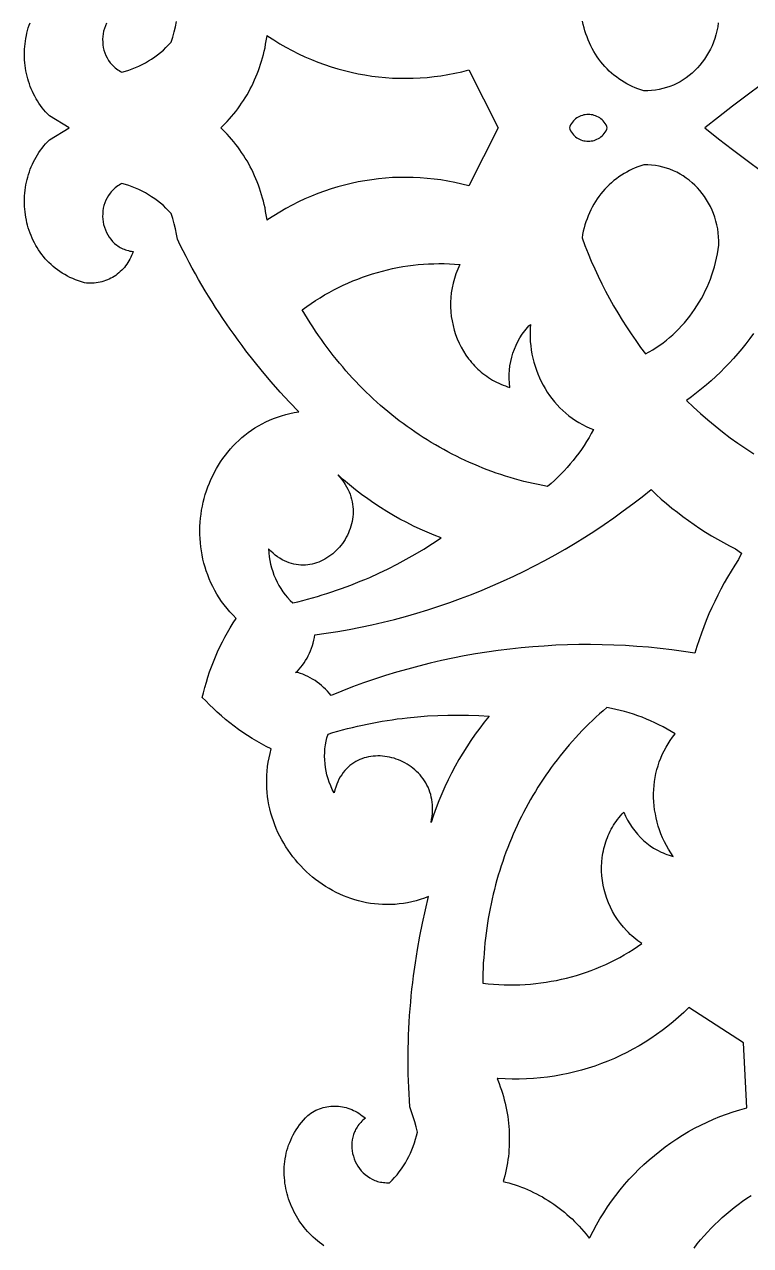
# Model space of a CAD drawing. Extents: x -261 to 261, y -261 to 261.
# Drawn here: x -261.3 to -179, y -126.8 to 11.7 of the extents above; entities that cross this region are included whole.
import ezdxf

# ---------------------------------------------------------------- set-up
doc = ezdxf.new("R2010")
doc.units = 0
doc.layers.add('COUCHE_1', color=18, linetype='CONTINUOUS')

msp = doc.modelspace()

# ---------------------------------------------------------------- linework, layer by layer
at = {"layer": 'COUCHE_1'}
for points in [[(-227.35, -126.81), (-227.61, -126.64), (-227.85, -126.45), (-228.09, -126.26), (-228.33, -126.06), (-228.56, -125.86), (-228.78, -125.65), (-229, -125.43), (-229.21, -125.2), (-229.41, -124.97), (-229.6, -124.73), (-229.79, -124.49), (-229.97, -124.24), (-230.15, -123.99), (-230.31, -123.73), (-230.47, -123.46), (-230.62, -123.19), (-230.77, -122.92), (-230.9, -122.64), (-231.03, -122.36), (-231.15, -122.08), (-231.26, -121.79), (-231.36, -121.5), (-231.45, -121.21), (-231.53, -120.91), (-231.61, -120.61), (-231.67, -120.31), (-231.73, -120.01), (-231.78, -119.71), (-231.81, -119.4), (-231.84, -119.1), (-231.86, -118.79), (-231.87, -118.48), (-231.86, -118.17), (-231.85, -117.86), (-231.83, -117.56), (-231.79, -117.25), (-231.75, -116.94), (-231.69, -116.63), (-231.63, -116.33), (-231.55, -116.02), (-231.46, -115.72), (-231.36, -115.42), (-231.24, -115.12), (-231.12, -114.83), (-230.98, -114.53), (-230.84, -114.24), (-230.68, -113.96), (-230.5, -113.67), (-230.32, -113.39), (-230.12, -113.11), (-229.91, -112.84), (-229.69, -112.57), (-229.45, -112.31), (-229.2, -112.05), (-229.02, -111.91), (-228.84, -111.78), (-228.65, -111.66), (-228.45, -111.55), (-228.26, -111.45), (-228.05, -111.36), (-227.85, -111.28), (-227.64, -111.2), (-227.43, -111.14), (-227.22, -111.09), (-227.01, -111.05), (-226.79, -111.02), (-226.58, -110.99), (-226.36, -110.98), (-226.14, -110.98), (-225.92, -110.98), (-225.71, -111), (-225.49, -111.02), (-225.27, -111.06), (-225.06, -111.1), (-224.84, -111.15), (-224.63, -111.21), (-224.42, -111.29), (-224.21, -111.37), (-224, -111.46), (-223.8, -111.56), (-223.6, -111.67), (-223.4, -111.79), (-223.21, -111.92), (-223.02, -112.06), (-222.84, -112.2), (-222.66, -112.36), (-222.8, -112.47), (-222.94, -112.58), (-223.06, -112.7), (-223.18, -112.83), (-223.3, -112.95), (-223.4, -113.08), (-223.5, -113.21), (-223.59, -113.35), (-223.68, -113.49), (-223.76, -113.63), (-223.83, -113.77), (-223.89, -113.91), (-224.01, -114.21), (-224.09, -114.51), (-224.15, -114.81), (-224.19, -115.12), (-224.2, -115.43), (-224.19, -115.74), (-224.15, -116.05), (-224.1, -116.36), (-224.02, -116.66), (-223.92, -116.96), (-223.8, -117.24), (-223.66, -117.52), (-223.5, -117.79), (-223.32, -118.05), (-223.12, -118.3), (-222.91, -118.53), (-222.68, -118.74), (-222.43, -118.93), (-222.16, -119.11), (-221.88, -119.26), (-221.59, -119.4), (-221.44, -119.45), (-221.28, -119.51), (-221.12, -119.55), (-220.96, -119.59), (-220.79, -119.62), (-220.62, -119.64), (-220.45, -119.66), (-220.27, -119.67), (-220.09, -119.68), (-219.91, -119.67), (-219.62, -119.38), (-219.34, -119.07), (-219.07, -118.76), (-218.82, -118.43), (-218.57, -118.1), (-218.34, -117.76), (-218.12, -117.41), (-217.92, -117.05), (-217.72, -116.68), (-217.54, -116.31), (-217.38, -115.93), (-217.22, -115.54), (-217.09, -115.15), (-216.96, -114.74), (-216.85, -114.34), (-216.75, -113.93), (-216.89, -113.34), (-217.05, -112.75), (-217.22, -112.18), (-217.41, -111.61), (-217.61, -111.05), (-217.61, -111.05), (-217.66, -110.32), (-217.7, -109.58), (-217.74, -108.85), (-217.77, -108.11), (-217.79, -107.37), (-217.8, -106.64), (-217.81, -105.9), (-217.81, -105.15), (-217.8, -104.41), (-217.78, -103.67), (-217.76, -102.93), (-217.73, -102.18), (-217.69, -101.44), (-217.64, -100.69), (-217.58, -99.95), (-217.52, -99.2), (-217.45, -98.45), (-217.37, -97.7), (-217.29, -96.95), (-217.19, -96.21), (-216.99, -94.71), (-216.75, -93.21), (-216.48, -91.71), (-216.18, -90.21), (-215.84, -88.71), (-215.48, -87.21), (-215.48, -87.21), (-215.96, -87.39), (-216.44, -87.54), (-216.91, -87.68), (-217.39, -87.8), (-217.87, -87.9), (-218.34, -87.98), (-218.82, -88.04), (-219.29, -88.09), (-219.76, -88.11), (-220.23, -88.12), (-220.7, -88.11), (-221.16, -88.08), (-221.62, -88.04), (-222.08, -87.98), (-222.53, -87.9), (-222.98, -87.81), (-223.42, -87.7), (-223.86, -87.57), (-224.3, -87.43), (-224.73, -87.28), (-225.15, -87.11), (-225.57, -86.93), (-225.98, -86.73), (-226.39, -86.52), (-226.78, -86.3), (-227.17, -86.06), (-227.56, -85.81), (-227.93, -85.55), (-228.3, -85.27), (-228.65, -84.99), (-229, -84.69), (-229.34, -84.38), (-229.67, -84.06), (-229.99, -83.73), (-230.3, -83.39), (-230.6, -83.04), (-230.89, -82.69), (-231.16, -82.32), (-231.43, -81.94), (-231.68, -81.55), (-231.92, -81.16), (-232.15, -80.75), (-232.37, -80.34), (-232.57, -79.92), (-232.76, -79.5), (-232.93, -79.07), (-233.09, -78.63), (-233.24, -78.18), (-233.37, -77.73), (-233.49, -77.27), (-233.59, -76.81), (-233.67, -76.34), (-233.74, -75.87), (-233.8, -75.4), (-233.83, -74.92), (-233.85, -74.43), (-233.85, -73.94), (-233.83, -73.45), (-233.8, -72.96), (-233.75, -72.46), (-233.67, -71.96), (-233.58, -71.46), (-233.47, -70.96), (-233.34, -70.45), (-233.9, -70.18), (-234.44, -69.89), (-234.98, -69.58), (-235.51, -69.27), (-236.03, -68.94), (-236.55, -68.6), (-237.05, -68.24), (-237.55, -67.88), (-238.04, -67.5), (-238.52, -67.11), (-238.99, -66.71), (-239.45, -66.3), (-239.9, -65.87), (-240.34, -65.44), (-240.77, -65), (-241.17, -64.62), (-241.01, -64.1), (-240.86, -63.5), (-240.69, -62.9), (-240.52, -62.31), (-240.32, -61.72), (-240.12, -61.14), (-239.9, -60.56), (-239.66, -59.99), (-239.42, -59.43), (-239.15, -58.87), (-238.88, -58.32), (-238.59, -57.77), (-238.29, -57.23), (-237.98, -56.7), (-237.65, -56.17), (-237.31, -55.66), (-237.67, -55.29), (-238.02, -54.91), (-238.35, -54.52), (-238.66, -54.12), (-238.96, -53.72), (-239.23, -53.31), (-239.49, -52.89), (-239.74, -52.47), (-239.96, -52.04), (-240.17, -51.6), (-240.36, -51.16), (-240.54, -50.72), (-240.7, -50.27), (-240.84, -49.82), (-240.97, -49.37), (-241.08, -48.91), (-241.18, -48.45), (-241.26, -47.99), (-241.32, -47.53), (-241.37, -47.07), (-241.41, -46.6), (-241.43, -46.14), (-241.43, -45.68), (-241.42, -45.22), (-241.39, -44.75), (-241.35, -44.29), (-241.3, -43.84), (-241.23, -43.38), (-241.14, -42.93), (-241.05, -42.48), (-240.93, -42.03), (-240.81, -41.59), (-240.67, -41.16), (-240.51, -40.72), (-240.35, -40.3), (-240.17, -39.88), (-239.97, -39.46), (-239.77, -39.06), (-239.55, -38.66), (-239.32, -38.26), (-239.07, -37.88), (-238.81, -37.5), (-238.54, -37.14), (-238.26, -36.78), (-237.97, -36.43), (-237.66, -36.09), (-237.34, -35.76), (-237.01, -35.45), (-236.67, -35.14), (-236.31, -34.85), (-235.95, -34.57), (-235.57, -34.3), (-235.18, -34.04), (-234.79, -33.8), (-234.38, -33.57), (-233.95, -33.36), (-233.52, -33.16), (-233.08, -32.98), (-232.63, -32.81), (-232.17, -32.66), (-231.69, -32.52), (-231.21, -32.4), (-230.72, -32.3), (-230.22, -32.22), (-230.22, -32.22), (-231.28, -31.1), (-232.32, -29.97), (-233.33, -28.82), (-234.31, -27.65), (-235.27, -26.47), (-236.2, -25.28), (-236.65, -24.68), (-237.1, -24.07), (-237.54, -23.46), (-237.98, -22.85), (-238.41, -22.24), (-238.83, -21.62), (-239.24, -21), (-239.65, -20.37), (-240.05, -19.74), (-240.44, -19.11), (-240.83, -18.48), (-241.21, -17.84), (-241.58, -17.2), (-241.94, -16.55), (-242.3, -15.91), (-242.65, -15.26), (-242.99, -14.6), (-243.33, -13.95), (-243.66, -13.29), (-243.98, -12.63), (-243.98, -12.63), (-244.08, -12.05), (-244.21, -11.46), (-244.35, -10.88), (-244.5, -10.3), (-244.68, -9.71), (-244.97, -9.41), (-245.27, -9.11), (-245.57, -8.82), (-245.89, -8.55), (-246.22, -8.29), (-246.55, -8.05), (-246.9, -7.81), (-247.25, -7.59), (-247.6, -7.38), (-247.97, -7.19), (-248.34, -7.01), (-248.72, -6.84), (-249.1, -6.69), (-249.49, -6.55), (-249.88, -6.43), (-250.28, -6.32), (-250.44, -6.4), (-250.6, -6.5), (-250.74, -6.59), (-250.89, -6.69), (-251.02, -6.8), (-251.15, -6.91), (-251.27, -7.03), (-251.39, -7.15), (-251.5, -7.27), (-251.6, -7.39), (-251.79, -7.66), (-251.95, -7.93), (-252.1, -8.21), (-252.21, -8.51), (-252.31, -8.81), (-252.38, -9.11), (-252.43, -9.42), (-252.45, -9.74), (-252.46, -10.05), (-252.44, -10.36), (-252.4, -10.67), (-252.34, -10.98), (-252.25, -11.28), (-252.15, -11.57), (-252.02, -11.86), (-251.88, -12.13), (-251.71, -12.39), (-251.53, -12.64), (-251.32, -12.88), (-251.1, -13.1), (-250.86, -13.3), (-250.73, -13.39), (-250.59, -13.48), (-250.45, -13.56), (-250.31, -13.63), (-250.16, -13.71), (-250.01, -13.77), (-249.86, -13.83), (-249.7, -13.88), (-249.53, -13.93), (-249.36, -13.97), (-249.19, -14), (-249.01, -14.02), (-249.08, -14.25), (-249.17, -14.47), (-249.26, -14.68), (-249.37, -14.89), (-249.48, -15.09), (-249.6, -15.29), (-249.72, -15.47), (-249.85, -15.66), (-249.99, -15.83), (-250.14, -16), (-250.29, -16.16), (-250.45, -16.31), (-250.62, -16.46), (-250.79, -16.6), (-250.97, -16.73), (-251.15, -16.85), (-251.33, -16.96), (-251.52, -17.07), (-251.72, -17.17), (-251.92, -17.25), (-252.12, -17.33), (-252.33, -17.4), (-252.54, -17.46), (-252.75, -17.52), (-252.96, -17.56), (-253.18, -17.59), (-253.4, -17.61), (-253.62, -17.62), (-253.84, -17.62), (-254.07, -17.62), (-254.29, -17.6), (-254.52, -17.57), (-254.86, -17.47), (-255.2, -17.35), (-255.53, -17.23), (-255.85, -17.1), (-256.16, -16.96), (-256.46, -16.81), (-256.75, -16.65), (-257.03, -16.48), (-257.31, -16.3), (-257.57, -16.12), (-257.83, -15.92), (-258.07, -15.72), (-258.31, -15.51), (-258.54, -15.29), (-258.76, -15.07), (-258.97, -14.84), (-259.17, -14.6), (-259.36, -14.36), (-259.55, -14.11), (-259.72, -13.85), (-259.89, -13.59), (-260.04, -13.33), (-260.19, -13.06), (-260.33, -12.78), (-260.46, -12.5), (-260.58, -12.22), (-260.69, -11.93), (-260.79, -11.64), (-260.89, -11.35), (-260.97, -11.05), (-261.05, -10.76), (-261.11, -10.46), (-261.17, -10.15), (-261.22, -9.85), (-261.26, -9.54), (-261.29, -9.24), (-261.31, -8.93), (-261.32, -8.62), (-261.33, -8.31), (-261.32, -8.01), (-261.31, -7.7), (-261.28, -7.39), (-261.25, -7.08), (-261.21, -6.78), (-261.16, -6.48), (-261.1, -6.17), (-261.03, -5.87), (-260.95, -5.58), (-260.87, -5.28), (-260.77, -4.99), (-260.67, -4.7), (-260.55, -4.41), (-260.43, -4.13), (-260.3, -3.85), (-260.16, -3.58), (-260.01, -3.31), (-259.85, -3.05), (-259.68, -2.79), (-259.51, -2.53), (-259.32, -2.29), (-259.13, -2.04), (-258.92, -1.81), (-258.71, -1.58), (-258.49, -1.36), (-256.26, 0), (-258.49, 1.36), (-258.71, 1.58), (-258.92, 1.81), (-259.13, 2.04), (-259.32, 2.29), (-259.51, 2.53), (-259.68, 2.79), (-259.85, 3.05), (-260.01, 3.31), (-260.16, 3.58), (-260.3, 3.85), (-260.43, 4.13), (-260.55, 4.41), (-260.67, 4.7), (-260.77, 4.99), (-260.87, 5.28), (-260.95, 5.58), (-261.03, 5.87), (-261.1, 6.17), (-261.16, 6.48), (-261.21, 6.78), (-261.25, 7.08), (-261.28, 7.39), (-261.31, 7.7), (-261.32, 8.01), (-261.33, 8.31), (-261.32, 8.62), (-261.31, 8.93), (-261.29, 9.24), (-261.26, 9.54), (-261.22, 9.85), (-261.17, 10.15), (-261.11, 10.46), (-261.05, 10.76), (-260.97, 11.05), (-260.89, 11.35), (-260.79, 11.64), (-260.69, 11.93)], [(-252.02, 11.86), (-252.15, 11.57), (-252.25, 11.28), (-252.34, 10.98), (-252.4, 10.67), (-252.44, 10.36), (-252.46, 10.05), (-252.45, 9.74), (-252.43, 9.42), (-252.38, 9.11), (-252.31, 8.81), (-252.21, 8.51), (-252.1, 8.21), (-251.95, 7.93), (-251.79, 7.66), (-251.6, 7.39), (-251.5, 7.27), (-251.39, 7.15), (-251.27, 7.03), (-251.15, 6.91), (-251.02, 6.8), (-250.89, 6.69), (-250.74, 6.59), (-250.6, 6.5), (-250.44, 6.4), (-250.28, 6.32), (-249.88, 6.43), (-249.49, 6.55), (-249.1, 6.69), (-248.72, 6.84), (-248.34, 7.01), (-247.97, 7.19), (-247.6, 7.38), (-247.25, 7.59), (-246.9, 7.81), (-246.55, 8.05), (-246.22, 8.29), (-245.89, 8.55), (-245.57, 8.82), (-245.27, 9.11), (-244.97, 9.41), (-244.68, 9.71), (-244.5, 10.3), (-244.35, 10.88), (-244.21, 11.46), (-244.08, 12.05)], [(-182.63, 11.9), (-182.7, 11.45), (-182.79, 11.01), (-182.9, 10.57), (-183.03, 10.14), (-183.18, 9.72), (-183.34, 9.32), (-183.53, 8.92), (-183.73, 8.54), (-183.95, 8.16), (-184.19, 7.8), (-184.44, 7.46), (-184.71, 7.12), (-184.99, 6.81), (-185.29, 6.5), (-185.6, 6.22), (-185.93, 5.94), (-186.26, 5.69), (-186.61, 5.46), (-186.97, 5.24), (-187.34, 5.04), (-187.72, 4.86), (-188.11, 4.7), (-188.51, 4.56), (-188.92, 4.45), (-189.33, 4.35), (-189.76, 4.28), (-190.19, 4.23), (-190.62, 4.2), (-191.06, 4.2), (-191.41, 4.31), (-191.74, 4.42), (-192.07, 4.55), (-192.39, 4.69), (-192.71, 4.84), (-193.02, 5.01), (-193.32, 5.18), (-193.62, 5.37), (-193.91, 5.56), (-194.19, 5.77), (-194.47, 5.99), (-194.73, 6.22), (-194.99, 6.45), (-195.24, 6.7), (-195.48, 6.96), (-195.72, 7.22), (-195.94, 7.5), (-196.16, 7.78), (-196.36, 8.07), (-196.56, 8.37), (-196.75, 8.67), (-196.92, 8.99), (-197.09, 9.31), (-197.24, 9.63), (-197.39, 9.97), (-197.52, 10.31), (-197.65, 10.66), (-197.76, 11.01), (-197.86, 11.36), (-197.95, 11.73), (-198.02, 12.09)], [(-177.73, 4.9), (-179.37, 3.7), (-181, 2.47), (-182.61, 1.23), (-184.17, 0), (-182.61, -1.23), (-181, -2.47), (-179.37, -3.7), (-177.73, -4.9)], [(-178.65, -23.33), (-179.07, -23.91), (-179.51, -24.49), (-179.96, -25.05), (-180.42, -25.61), (-180.9, -26.15), (-181.38, -26.68), (-181.88, -27.2), (-182.39, -27.71), (-182.91, -28.2), (-183.44, -28.69), (-183.98, -29.16), (-184.54, -29.62), (-185.1, -30.06), (-185.67, -30.5), (-186.25, -30.92), (-185.46, -31.67), (-184.66, -32.41), (-183.83, -33.13), (-183, -33.82), (-182.15, -34.5), (-181.28, -35.15), (-180.4, -35.78), (-179.51, -36.39), (-178.6, -36.98)], [(-185.38, -127.08), (-185.01, -126.61), (-184.63, -126.16), (-184.25, -125.71), (-183.85, -125.27), (-183.45, -124.84), (-183.03, -124.42), (-182.61, -124.01), (-182.18, -123.61), (-181.74, -123.22), (-181.28, -122.84), (-180.83, -122.48), (-180.36, -122.12), (-179.88, -121.77), (-179.4, -121.43), (-178.91, -121.11)]]:
    msp.add_lwpolyline(points, dxfattribs=at)
for points in [[(-233.81, -10.47), (-233.84, -10.26), (-233.9, -9.86), (-233.97, -9.48), (-234.04, -9.09), (-234.13, -8.71), (-234.22, -8.33), (-234.31, -7.96), (-234.42, -7.58), (-234.54, -7.22), (-234.66, -6.85), (-234.79, -6.49), (-234.92, -6.13), (-235.07, -5.78), (-235.22, -5.43), (-235.38, -5.08), (-235.54, -4.74), (-235.71, -4.41), (-235.89, -4.07), (-236.08, -3.75), (-236.28, -3.42), (-236.48, -3.1), (-236.69, -2.79), (-236.9, -2.48), (-237.12, -2.17), (-237.35, -1.87), (-237.58, -1.58), (-237.83, -1.29), (-238.07, -1.01), (-238.33, -0.73), (-238.59, -0.45), (-238.86, -0.18), (-239.05, 0), (-238.86, 0.18), (-238.59, 0.45), (-238.33, 0.73), (-238.07, 1.01), (-237.83, 1.29), (-237.58, 1.58), (-237.35, 1.87), (-237.12, 2.17), (-236.9, 2.48), (-236.69, 2.79), (-236.48, 3.1), (-236.28, 3.42), (-236.08, 3.75), (-235.89, 4.07), (-235.71, 4.41), (-235.54, 4.74), (-235.38, 5.08), (-235.22, 5.43), (-235.07, 5.78), (-234.92, 6.13), (-234.79, 6.49), (-234.66, 6.85), (-234.54, 7.22), (-234.42, 7.58), (-234.31, 7.96), (-234.22, 8.33), (-234.13, 8.71), (-234.04, 9.09), (-233.97, 9.48), (-233.9, 9.86), (-233.84, 10.26), (-233.81, 10.47), (-233.73, 10.41), (-233.05, 9.97), (-232.36, 9.55), (-231.66, 9.15), (-230.95, 8.77), (-230.23, 8.41), (-229.51, 8.07), (-228.78, 7.75), (-228.04, 7.46), (-227.3, 7.19), (-226.55, 6.93), (-225.79, 6.7), (-225.03, 6.5), (-224.26, 6.31), (-223.49, 6.14), (-222.72, 6), (-221.94, 5.88), (-221.16, 5.78), (-220.38, 5.71), (-219.59, 5.65), (-218.81, 5.62), (-218.02, 5.62), (-217.23, 5.63), (-216.44, 5.67), (-215.65, 5.73), (-214.86, 5.81), (-214.08, 5.91), (-213.29, 6.04), (-212.5, 6.19), (-211.72, 6.37), (-210.94, 6.57), (-207.59, 0), (-210.94, -6.57), (-211.72, -6.37), (-212.5, -6.19), (-213.29, -6.04), (-214.08, -5.91), (-214.86, -5.81), (-215.65, -5.73), (-216.44, -5.67), (-217.23, -5.63), (-218.02, -5.62), (-218.81, -5.62), (-219.59, -5.65), (-220.38, -5.71), (-221.16, -5.78), (-221.94, -5.88), (-222.72, -6), (-223.49, -6.14), (-224.26, -6.31), (-225.03, -6.5), (-225.79, -6.7), (-226.55, -6.93), (-227.3, -7.19), (-228.04, -7.46), (-228.78, -7.75), (-229.51, -8.07), (-230.23, -8.41), (-230.95, -8.77), (-231.66, -9.15), (-232.36, -9.55), (-233.05, -9.97), (-233.73, -10.41)], [(-199.52, 0), (-199.47, -0.15), (-199.38, -0.33), (-199.29, -0.49), (-199.18, -0.64), (-199.07, -0.78), (-198.95, -0.91), (-198.81, -1.02), (-198.67, -1.12), (-198.53, -1.22), (-198.37, -1.29), (-198.22, -1.36), (-198.05, -1.42), (-197.89, -1.46), (-197.72, -1.49), (-197.55, -1.51), (-197.38, -1.51), (-197.21, -1.51), (-197.04, -1.49), (-196.87, -1.46), (-196.71, -1.42), (-196.54, -1.36), (-196.39, -1.3), (-196.23, -1.22), (-196.08, -1.13), (-195.94, -1.03), (-195.81, -0.91), (-195.68, -0.78), (-195.57, -0.64), (-195.46, -0.49), (-195.36, -0.33), (-195.28, -0.15), (-195.22, 0), (-195.28, 0.15), (-195.36, 0.33), (-195.46, 0.49), (-195.57, 0.64), (-195.68, 0.78), (-195.81, 0.91), (-195.94, 1.03), (-196.08, 1.13), (-196.23, 1.22), (-196.39, 1.3), (-196.54, 1.36), (-196.71, 1.42), (-196.87, 1.46), (-197.04, 1.49), (-197.21, 1.51), (-197.38, 1.51), (-197.55, 1.51), (-197.72, 1.49), (-197.89, 1.46), (-198.05, 1.42), (-198.22, 1.36), (-198.37, 1.29), (-198.53, 1.22), (-198.67, 1.12), (-198.81, 1.02), (-198.95, 0.91), (-199.07, 0.78), (-199.18, 0.64), (-199.29, 0.49), (-199.38, 0.33), (-199.47, 0.15)], [(-191.06, -4.2), (-191.41, -4.31), (-191.74, -4.42), (-192.07, -4.55), (-192.39, -4.69), (-192.71, -4.84), (-193.02, -5.01), (-193.32, -5.18), (-193.62, -5.37), (-193.91, -5.56), (-194.19, -5.77), (-194.47, -5.99), (-194.73, -6.22), (-194.99, -6.45), (-195.24, -6.7), (-195.48, -6.96), (-195.72, -7.22), (-195.94, -7.5), (-196.16, -7.78), (-196.36, -8.07), (-196.56, -8.37), (-196.75, -8.67), (-196.92, -8.99), (-197.09, -9.31), (-197.24, -9.63), (-197.39, -9.97), (-197.52, -10.31), (-197.65, -10.66), (-197.76, -11.01), (-197.86, -11.36), (-197.95, -11.73), (-198.02, -12.09), (-198.08, -12.47), (-197.75, -13.36), (-197.4, -14.24), (-197.03, -15.12), (-196.65, -15.98), (-196.25, -16.84), (-195.84, -17.69), (-195.41, -18.53), (-194.97, -19.36), (-194.51, -20.18), (-194.03, -21), (-193.55, -21.8), (-193.05, -22.59), (-192.53, -23.37), (-192, -24.14), (-191.45, -24.9), (-190.89, -25.65), (-190.48, -25.42), (-190.07, -25.18), (-189.67, -24.92), (-189.27, -24.66), (-188.89, -24.38), (-188.52, -24.09), (-188.15, -23.78), (-187.8, -23.47), (-187.45, -23.14), (-187.11, -22.81), (-186.79, -22.46), (-186.47, -22.11), (-186.16, -21.74), (-185.87, -21.37), (-185.58, -20.98), (-185.31, -20.59), (-185.05, -20.19), (-184.79, -19.78), (-184.55, -19.36), (-184.32, -18.93), (-184.11, -18.5), (-183.9, -18.06), (-183.71, -17.61), (-183.53, -17.15), (-183.36, -16.69), (-183.21, -16.23), (-183.07, -15.75), (-182.94, -15.27), (-182.82, -14.79), (-182.72, -14.3), (-182.64, -13.8), (-182.56, -13.3), (-182.56, -12.83), (-182.59, -12.36), (-182.63, -11.9), (-182.7, -11.45), (-182.79, -11.01), (-182.9, -10.57), (-183.03, -10.14), (-183.18, -9.72), (-183.34, -9.32), (-183.53, -8.92), (-183.73, -8.54), (-183.95, -8.16), (-184.19, -7.8), (-184.44, -7.46), (-184.71, -7.12), (-184.99, -6.81), (-185.29, -6.5), (-185.6, -6.22), (-185.93, -5.94), (-186.26, -5.69), (-186.61, -5.46), (-186.97, -5.24), (-187.34, -5.04), (-187.72, -4.86), (-188.11, -4.7), (-188.51, -4.56), (-188.92, -4.45), (-189.33, -4.35), (-189.76, -4.28), (-190.19, -4.23), (-190.62, -4.2)], [(-211.94, -15.5), (-212.06, -15.76), (-212.18, -16.02), (-212.28, -16.29), (-212.38, -16.55), (-212.48, -16.82), (-212.56, -17.08), (-212.64, -17.35), (-212.71, -17.62), (-212.82, -18.16), (-212.91, -18.7), (-212.96, -19.24), (-212.99, -19.78), (-212.99, -20.32), (-212.96, -20.86), (-212.91, -21.39), (-212.82, -21.91), (-212.71, -22.43), (-212.58, -22.94), (-212.42, -23.45), (-212.23, -23.94), (-212.02, -24.42), (-211.79, -24.89), (-211.53, -25.34), (-211.25, -25.78), (-210.95, -26.2), (-210.79, -26.41), (-210.62, -26.61), (-210.45, -26.8), (-210.28, -26.99), (-210.09, -27.18), (-209.91, -27.36), (-209.72, -27.54), (-209.52, -27.71), (-209.32, -27.87), (-209.11, -28.03), (-208.9, -28.18), (-208.68, -28.33), (-208.46, -28.47), (-208.23, -28.61), (-208, -28.74), (-207.77, -28.86), (-207.53, -28.98), (-207.28, -29.08), (-207.03, -29.19), (-206.78, -29.28), (-206.52, -29.37), (-206.26, -29.45), (-206.32, -28.95), (-206.34, -28.45), (-206.34, -27.96), (-206.31, -27.47), (-206.26, -26.98), (-206.17, -26.5), (-206.06, -26.02), (-205.93, -25.56), (-205.76, -25.1), (-205.57, -24.66), (-205.36, -24.22), (-205.12, -23.81), (-204.86, -23.4), (-204.72, -23.2), (-204.57, -23.01), (-204.42, -22.83), (-204.26, -22.64), (-204.1, -22.46), (-203.93, -22.29), (-203.96, -22.78), (-203.98, -23.27), (-203.97, -23.76), (-203.95, -24.24), (-203.9, -24.72), (-203.84, -25.2), (-203.76, -25.67), (-203.66, -26.13), (-203.55, -26.59), (-203.41, -27.04), (-203.26, -27.49), (-203.1, -27.92), (-202.92, -28.35), (-202.72, -28.77), (-202.5, -29.18), (-202.27, -29.58), (-202.03, -29.97), (-201.77, -30.35), (-201.5, -30.72), (-201.21, -31.07), (-200.91, -31.42), (-200.59, -31.75), (-200.26, -32.06), (-199.92, -32.37), (-199.57, -32.65), (-199.2, -32.93), (-198.83, -33.19), (-198.44, -33.43), (-198.04, -33.65), (-197.62, -33.86), (-197.2, -34.05), (-196.77, -34.22), (-197.03, -34.69), (-197.29, -35.14), (-197.57, -35.59), (-197.85, -36.04), (-198.15, -36.47), (-198.45, -36.9), (-198.77, -37.31), (-199.09, -37.72), (-199.42, -38.13), (-199.76, -38.52), (-200.11, -38.9), (-200.47, -39.28), (-200.84, -39.64), (-201.22, -40), (-201.6, -40.35), (-201.99, -40.68), (-202.53, -40.58), (-203.07, -40.47), (-203.61, -40.36), (-204.14, -40.23), (-204.67, -40.1), (-205.2, -39.96), (-205.73, -39.81), (-206.25, -39.66), (-206.77, -39.5), (-207.29, -39.33), (-207.81, -39.16), (-208.32, -38.97), (-208.83, -38.78), (-209.34, -38.59), (-209.84, -38.38), (-210.34, -38.17), (-210.84, -37.95), (-211.34, -37.73), (-211.83, -37.5), (-212.32, -37.26), (-212.81, -37.01), (-213.29, -36.76), (-213.77, -36.5), (-214.25, -36.23), (-214.72, -35.96), (-215.19, -35.68), (-215.65, -35.4), (-216.12, -35.11), (-216.57, -34.81), (-217.03, -34.5), (-217.48, -34.19), (-217.93, -33.87), (-218.37, -33.55), (-218.81, -33.22), (-219.24, -32.88), (-219.67, -32.54), (-220.1, -32.19), (-220.52, -31.84), (-220.94, -31.48), (-221.35, -31.11), (-221.76, -30.74), (-222.17, -30.36), (-222.57, -29.98), (-222.96, -29.59), (-223.35, -29.19), (-223.74, -28.79), (-224.12, -28.38), (-224.49, -27.97), (-224.87, -27.55), (-225.23, -27.12), (-225.59, -26.7), (-225.95, -26.26), (-226.3, -25.82), (-226.65, -25.37), (-226.99, -24.92), (-227.32, -24.47), (-227.65, -24), (-227.98, -23.54), (-228.3, -23.06), (-228.61, -22.59), (-228.92, -22.1), (-229.22, -21.62), (-229.52, -21.12), (-229.81, -20.63), (-229.31, -20.27), (-228.82, -19.92), (-228.31, -19.59), (-227.8, -19.27), (-227.28, -18.96), (-226.76, -18.66), (-226.24, -18.38), (-225.7, -18.11), (-225.17, -17.85), (-224.63, -17.6), (-224.08, -17.37), (-223.53, -17.15), (-222.98, -16.94), (-222.42, -16.74), (-221.86, -16.56), (-221.29, -16.39), (-220.72, -16.24), (-220.15, -16.09), (-219.58, -15.96), (-219, -15.85), (-218.42, -15.74), (-217.84, -15.65), (-217.25, -15.58), (-216.67, -15.51), (-216.08, -15.46), (-215.49, -15.43), (-214.9, -15.41), (-214.31, -15.4), (-213.72, -15.4), (-213.12, -15.42), (-212.53, -15.46)], [(-225.78, -39.36), (-225.54, -39.63), (-225.33, -39.9), (-225.13, -40.17), (-224.95, -40.44), (-224.79, -40.72), (-224.64, -41), (-224.51, -41.28), (-224.4, -41.56), (-224.31, -41.85), (-224.23, -42.13), (-224.16, -42.42), (-224.11, -42.7), (-224.08, -42.98), (-224.06, -43.27), (-224.05, -43.55), (-224.06, -43.83), (-224.09, -44.11), (-224.12, -44.38), (-224.17, -44.65), (-224.23, -44.92), (-224.3, -45.19), (-224.38, -45.45), (-224.48, -45.71), (-224.58, -45.96), (-224.7, -46.21), (-224.83, -46.45), (-224.96, -46.69), (-225.11, -46.92), (-225.26, -47.14), (-225.43, -47.36), (-225.6, -47.57), (-225.78, -47.77), (-225.97, -47.96), (-226.16, -48.14), (-226.36, -48.32), (-226.57, -48.48), (-226.79, -48.64), (-227.01, -48.79), (-227.24, -48.92), (-227.47, -49.05), (-227.7, -49.16), (-227.94, -49.26), (-228.19, -49.35), (-228.44, -49.43), (-228.69, -49.49), (-228.94, -49.54), (-229.2, -49.58), (-229.46, -49.6), (-229.72, -49.61), (-229.98, -49.61), (-230.25, -49.59), (-230.51, -49.55), (-230.78, -49.5), (-231.04, -49.43), (-231.31, -49.34), (-231.57, -49.24), (-231.84, -49.12), (-232.1, -48.99), (-232.36, -48.83), (-232.62, -48.66), (-232.88, -48.46), (-233.13, -48.25), (-233.38, -48.02), (-233.63, -47.77), (-233.61, -48.21), (-233.56, -48.65), (-233.49, -49.08), (-233.41, -49.51), (-233.3, -49.93), (-233.17, -50.34), (-233.03, -50.75), (-232.86, -51.14), (-232.68, -51.53), (-232.47, -51.9), (-232.25, -52.27), (-232.01, -52.62), (-231.75, -52.96), (-231.48, -53.29), (-231.19, -53.6), (-230.88, -53.89), (-230.32, -53.76), (-229.76, -53.62), (-229.21, -53.47), (-228.66, -53.32), (-228.1, -53.16), (-227.55, -52.99), (-227.01, -52.82), (-226.46, -52.64), (-225.92, -52.46), (-225.37, -52.27), (-224.83, -52.07), (-224.3, -51.87), (-223.76, -51.66), (-223.23, -51.44), (-222.7, -51.22), (-222.17, -50.99), (-221.12, -50.52), (-220.07, -50.02), (-219.04, -49.49), (-218.02, -48.94), (-217.01, -48.37), (-216.02, -47.78), (-215.03, -47.16), (-214.05, -46.52), (-214.85, -46.21), (-215.65, -45.88), (-216.43, -45.53), (-217.21, -45.17), (-217.97, -44.78), (-218.73, -44.38), (-219.48, -43.96), (-220.22, -43.52), (-220.95, -43.06), (-221.68, -42.58), (-222.39, -42.09), (-223.09, -41.58), (-223.78, -41.05), (-224.46, -40.51), (-225.12, -39.94)], [(-230.58, -61.78), (-230.36, -61.65), (-230.16, -61.42), (-229.96, -61.19), (-229.77, -60.94), (-229.59, -60.69), (-229.43, -60.43), (-229.27, -60.16), (-229.13, -59.89), (-229, -59.61), (-228.87, -59.32), (-228.76, -59.03), (-228.67, -58.74), (-228.58, -58.44), (-228.51, -58.13), (-228.44, -57.83), (-228.4, -57.52), (-227.09, -57.33), (-225.79, -57.12), (-224.49, -56.9), (-223.2, -56.64), (-221.91, -56.37), (-220.63, -56.07), (-219.36, -55.76), (-218.09, -55.42), (-216.83, -55.06), (-215.58, -54.67), (-214.33, -54.27), (-213.09, -53.85), (-211.86, -53.4), (-210.63, -52.93), (-209.42, -52.44), (-208.21, -51.93), (-207.01, -51.4), (-205.82, -50.85), (-204.64, -50.28), (-203.47, -49.69), (-202.31, -49.08), (-201.15, -48.44), (-200.01, -47.79), (-198.88, -47.12), (-197.76, -46.43), (-196.65, -45.72), (-195.56, -44.99), (-194.47, -44.23), (-193.4, -43.46), (-192.33, -42.67), (-191.28, -41.87), (-190.25, -41.04), (-189.67, -41.58), (-189.09, -42.11), (-188.49, -42.62), (-187.89, -43.13), (-187.27, -43.61), (-186.65, -44.09), (-186.02, -44.55), (-185.38, -45), (-184.73, -45.44), (-184.07, -45.86), (-183.4, -46.27), (-182.73, -46.66), (-182.04, -47.04), (-181.35, -47.4), (-180.66, -47.75), (-180.01, -48.23), (-180.33, -48.97), (-180.76, -49.62), (-181.17, -50.29), (-181.58, -50.96), (-181.96, -51.63), (-182.34, -52.32), (-182.7, -53.01), (-183.04, -53.72), (-183.37, -54.43), (-183.69, -55.14), (-183.99, -55.87), (-184.28, -56.6), (-184.55, -57.33), (-184.81, -58.08), (-185.05, -58.83), (-185.28, -59.58), (-186.59, -59.39), (-187.9, -59.21), (-189.22, -59.06), (-190.53, -58.93), (-191.85, -58.82), (-193.17, -58.74), (-194.48, -58.67), (-195.8, -58.63), (-197.11, -58.62), (-198.43, -58.62), (-199.74, -58.65), (-201.05, -58.7), (-202.36, -58.78), (-203.67, -58.87), (-204.98, -58.99), (-206.28, -59.13), (-207.58, -59.29), (-208.88, -59.48), (-210.17, -59.68), (-211.46, -59.91), (-212.75, -60.17), (-214.03, -60.44), (-215.31, -60.73), (-216.58, -61.05), (-217.85, -61.39), (-219.11, -61.75), (-220.37, -62.14), (-221.62, -62.54), (-222.86, -62.97), (-224.1, -63.42), (-225.33, -63.89), (-226.55, -64.39), (-226.75, -64.14), (-226.96, -63.91), (-227.17, -63.68), (-227.4, -63.47), (-227.63, -63.26), (-227.87, -63.06), (-228.12, -62.88), (-228.37, -62.7), (-228.64, -62.54), (-228.9, -62.38), (-229.18, -62.24), (-229.46, -62.11), (-229.74, -61.99), (-230.03, -61.88), (-230.33, -61.79)], [(-191.29, -92.54), (-191.53, -92.38), (-191.76, -92.21), (-191.99, -92.04), (-192.21, -91.86), (-192.42, -91.67), (-192.63, -91.49), (-192.83, -91.29), (-193.02, -91.09), (-193.39, -90.68), (-193.73, -90.26), (-194.05, -89.82), (-194.35, -89.36), (-194.62, -88.9), (-194.86, -88.42), (-195.08, -87.93), (-195.27, -87.43), (-195.43, -86.93), (-195.57, -86.42), (-195.68, -85.91), (-195.77, -85.39), (-195.83, -84.87), (-195.86, -84.34), (-195.86, -83.82), (-195.84, -83.3), (-195.79, -82.78), (-195.75, -82.53), (-195.71, -82.27), (-195.66, -82.01), (-195.6, -81.76), (-195.54, -81.51), (-195.47, -81.26), (-195.39, -81.01), (-195.3, -80.76), (-195.21, -80.52), (-195.11, -80.28), (-195, -80.04), (-194.89, -79.8), (-194.77, -79.57), (-194.64, -79.34), (-194.5, -79.11), (-194.36, -78.89), (-194.21, -78.67), (-194.05, -78.45), (-193.89, -78.24), (-193.72, -78.03), (-193.54, -77.83), (-193.35, -77.63), (-193.15, -78.09), (-192.93, -78.53), (-192.68, -78.96), (-192.41, -79.37), (-192.11, -79.76), (-191.8, -80.14), (-191.47, -80.49), (-191.12, -80.83), (-190.75, -81.14), (-190.36, -81.43), (-189.96, -81.7), (-189.54, -81.94), (-189.11, -82.16), (-188.89, -82.26), (-188.67, -82.36), (-188.45, -82.44), (-188.22, -82.52), (-187.99, -82.6), (-187.75, -82.66), (-188.03, -82.25), (-188.29, -81.83), (-188.52, -81.41), (-188.74, -80.98), (-188.95, -80.54), (-189.13, -80.1), (-189.3, -79.65), (-189.44, -79.2), (-189.57, -78.75), (-189.68, -78.29), (-189.77, -77.83), (-189.85, -77.37), (-189.91, -76.91), (-189.94, -76.44), (-189.96, -75.98), (-189.96, -75.52), (-189.95, -75.06), (-189.91, -74.6), (-189.86, -74.15), (-189.79, -73.7), (-189.7, -73.25), (-189.59, -72.8), (-189.46, -72.36), (-189.32, -71.93), (-189.16, -71.51), (-188.98, -71.09), (-188.78, -70.67), (-188.56, -70.27), (-188.33, -69.87), (-188.08, -69.49), (-187.81, -69.11), (-187.52, -68.75), (-187.97, -68.47), (-188.43, -68.21), (-188.89, -67.96), (-189.36, -67.72), (-189.84, -67.49), (-190.31, -67.27), (-190.79, -67.07), (-191.28, -66.87), (-191.77, -66.69), (-192.26, -66.52), (-192.75, -66.37), (-193.25, -66.22), (-193.75, -66.09), (-194.26, -65.97), (-194.76, -65.86), (-195.27, -65.76), (-195.69, -66.12), (-196.1, -66.49), (-196.51, -66.85), (-196.91, -67.23), (-197.3, -67.61), (-197.69, -67.99), (-198.07, -68.38), (-198.45, -68.78), (-198.82, -69.18), (-199.18, -69.58), (-199.54, -69.99), (-199.9, -70.41), (-200.24, -70.83), (-200.58, -71.25), (-200.92, -71.68), (-201.25, -72.11), (-201.57, -72.55), (-201.89, -73), (-202.2, -73.44), (-202.5, -73.89), (-202.8, -74.35), (-203.09, -74.81), (-203.38, -75.27), (-203.66, -75.74), (-203.93, -76.21), (-204.2, -76.69), (-204.46, -77.17), (-204.71, -77.65), (-204.96, -78.14), (-205.2, -78.63), (-205.44, -79.13), (-205.67, -79.63), (-205.89, -80.13), (-206.1, -80.63), (-206.31, -81.14), (-206.51, -81.65), (-206.71, -82.17), (-206.9, -82.69), (-207.08, -83.21), (-207.25, -83.73), (-207.42, -84.26), (-207.58, -84.79), (-207.73, -85.32), (-207.88, -85.86), (-208.02, -86.4), (-208.16, -86.94), (-208.28, -87.48), (-208.4, -88.03), (-208.51, -88.57), (-208.62, -89.13), (-208.72, -89.68), (-208.81, -90.23), (-208.89, -90.79), (-208.97, -91.35), (-209.04, -91.91), (-209.1, -92.47), (-209.15, -93.04), (-209.2, -93.61), (-209.24, -94.17), (-209.28, -94.74), (-209.3, -95.32), (-209.32, -95.89), (-209.33, -96.46), (-209.33, -97.04), (-208.73, -97.1), (-208.12, -97.15), (-207.52, -97.19), (-206.92, -97.21), (-206.31, -97.22), (-205.71, -97.22), (-205.12, -97.2), (-204.52, -97.17), (-203.92, -97.13), (-203.33, -97.07), (-202.74, -97), (-202.16, -96.92), (-201.57, -96.82), (-200.99, -96.71), (-200.41, -96.59), (-199.84, -96.45), (-199.27, -96.3), (-198.7, -96.14), (-198.14, -95.96), (-197.58, -95.78), (-197.03, -95.58), (-196.48, -95.36), (-195.94, -95.14), (-195.4, -94.9), (-194.86, -94.65), (-194.34, -94.38), (-193.81, -94.11), (-193.3, -93.82), (-192.79, -93.52), (-192.28, -93.21), (-191.79, -92.88)], [(-215.21, -78.8), (-215.14, -78.45), (-215.09, -78.11), (-215.05, -77.78), (-215.03, -77.45), (-215.03, -77.13), (-215.04, -76.81), (-215.07, -76.51), (-215.12, -76.21), (-215.18, -75.91), (-215.25, -75.63), (-215.34, -75.35), (-215.44, -75.08), (-215.55, -74.81), (-215.67, -74.56), (-215.81, -74.31), (-215.96, -74.08), (-216.12, -73.85), (-216.28, -73.62), (-216.46, -73.41), (-216.65, -73.21), (-216.84, -73.02), (-217.05, -72.83), (-217.26, -72.65), (-217.48, -72.49), (-217.7, -72.33), (-217.93, -72.19), (-218.17, -72.05), (-218.41, -71.92), (-218.65, -71.81), (-218.9, -71.7), (-219.16, -71.61), (-219.41, -71.52), (-219.67, -71.45), (-219.93, -71.39), (-220.2, -71.34), (-220.46, -71.3), (-220.72, -71.27), (-220.99, -71.25), (-221.25, -71.25), (-221.51, -71.26), (-221.78, -71.28), (-222.03, -71.31), (-222.29, -71.36), (-222.55, -71.41), (-222.8, -71.48), (-223.04, -71.57), (-223.28, -71.66), (-223.52, -71.77), (-223.75, -71.89), (-223.98, -72.03), (-224.19, -72.18), (-224.41, -72.34), (-224.61, -72.52), (-224.81, -72.71), (-224.99, -72.92), (-225.17, -73.14), (-225.34, -73.38), (-225.5, -73.63), (-225.65, -73.89), (-225.78, -74.17), (-225.91, -74.47), (-226.02, -74.78), (-226.12, -75.11), (-226.21, -75.45), (-226.41, -75.05), (-226.59, -74.65), (-226.75, -74.24), (-226.89, -73.83), (-227.01, -73.41), (-227.1, -72.99), (-227.18, -72.57), (-227.23, -72.14), (-227.27, -71.71), (-227.28, -71.29), (-227.27, -70.86), (-227.24, -70.43), (-227.18, -70.01), (-227.11, -69.59), (-227.01, -69.18), (-226.89, -68.77), (-226.34, -68.6), (-225.79, -68.45), (-225.24, -68.3), (-224.68, -68.15), (-224.12, -68.01), (-223.56, -67.88), (-223, -67.76), (-222.44, -67.64), (-221.88, -67.53), (-221.31, -67.42), (-220.75, -67.32), (-220.18, -67.23), (-219.61, -67.14), (-219.04, -67.06), (-218.47, -66.99), (-217.9, -66.92), (-216.75, -66.81), (-215.6, -66.72), (-214.44, -66.66), (-213.29, -66.62), (-212.13, -66.61), (-210.96, -66.63), (-209.8, -66.67), (-208.63, -66.74), (-209.17, -67.41), (-209.69, -68.09), (-210.2, -68.78), (-210.69, -69.49), (-211.16, -70.21), (-211.62, -70.93), (-212.06, -71.67), (-212.48, -72.43), (-212.88, -73.19), (-213.27, -73.96), (-213.64, -74.74), (-213.99, -75.54), (-214.32, -76.34), (-214.64, -77.15), (-214.93, -77.97)], [(-207.02, -119.52), (-206.76, -119.59), (-206.4, -119.69), (-206.03, -119.79), (-205.68, -119.91), (-205.32, -120.03), (-204.96, -120.16), (-204.61, -120.3), (-204.27, -120.44), (-203.92, -120.6), (-203.58, -120.76), (-203.24, -120.93), (-202.91, -121.1), (-202.58, -121.28), (-202.25, -121.48), (-201.93, -121.67), (-201.61, -121.88), (-201.3, -122.09), (-200.99, -122.31), (-200.68, -122.54), (-200.38, -122.77), (-200.09, -123.01), (-199.79, -123.26), (-199.51, -123.52), (-199.22, -123.78), (-198.94, -124.05), (-198.67, -124.32), (-198.4, -124.61), (-198.14, -124.9), (-197.88, -125.19), (-197.63, -125.49), (-197.39, -125.8), (-197.26, -125.97), (-197.21, -125.88), (-196.84, -125.16), (-196.46, -124.45), (-196.05, -123.75), (-195.63, -123.07), (-195.19, -122.4), (-194.73, -121.74), (-194.25, -121.1), (-193.76, -120.48), (-193.25, -119.87), (-192.73, -119.28), (-192.19, -118.7), (-191.63, -118.14), (-191.06, -117.6), (-190.48, -117.07), (-189.88, -116.56), (-189.27, -116.07), (-188.64, -115.59), (-188, -115.13), (-187.35, -114.69), (-186.68, -114.27), (-186, -113.87), (-185.31, -113.49), (-184.61, -113.13), (-183.9, -112.79), (-183.17, -112.46), (-182.44, -112.16), (-181.69, -111.88), (-180.94, -111.62), (-180.17, -111.38), (-179.4, -111.16), (-179.77, -103.79), (-185.96, -99.78), (-186.54, -100.34), (-187.13, -100.89), (-187.74, -101.41), (-188.35, -101.92), (-188.98, -102.4), (-189.62, -102.87), (-190.28, -103.31), (-190.94, -103.74), (-191.62, -104.15), (-192.31, -104.53), (-193, -104.9), (-193.71, -105.25), (-194.42, -105.57), (-195.15, -105.88), (-195.88, -106.16), (-196.62, -106.43), (-197.37, -106.67), (-198.13, -106.89), (-198.89, -107.09), (-199.66, -107.27), (-200.44, -107.43), (-201.22, -107.56), (-202.01, -107.68), (-202.8, -107.77), (-203.59, -107.84), (-204.39, -107.88), (-205.2, -107.91), (-206, -107.91), (-206.81, -107.89), (-207.63, -107.85), (-207.72, -107.84), (-207.64, -108.04), (-207.5, -108.41), (-207.36, -108.78), (-207.23, -109.15), (-207.11, -109.52), (-207, -109.89), (-206.9, -110.27), (-206.81, -110.64), (-206.72, -111.02), (-206.64, -111.4), (-206.58, -111.77), (-206.51, -112.15), (-206.46, -112.53), (-206.42, -112.91), (-206.38, -113.28), (-206.36, -113.66), (-206.34, -114.04), (-206.33, -114.42), (-206.33, -114.8), (-206.33, -115.17), (-206.35, -115.55), (-206.37, -115.93), (-206.4, -116.3), (-206.44, -116.68), (-206.49, -117.05), (-206.54, -117.42), (-206.61, -117.8), (-206.68, -118.17), (-206.76, -118.54), (-206.85, -118.9), (-206.95, -119.27)]]:
    msp.add_lwpolyline(points, close=True, dxfattribs=at)

doc.saveas('drawing.dxf')
